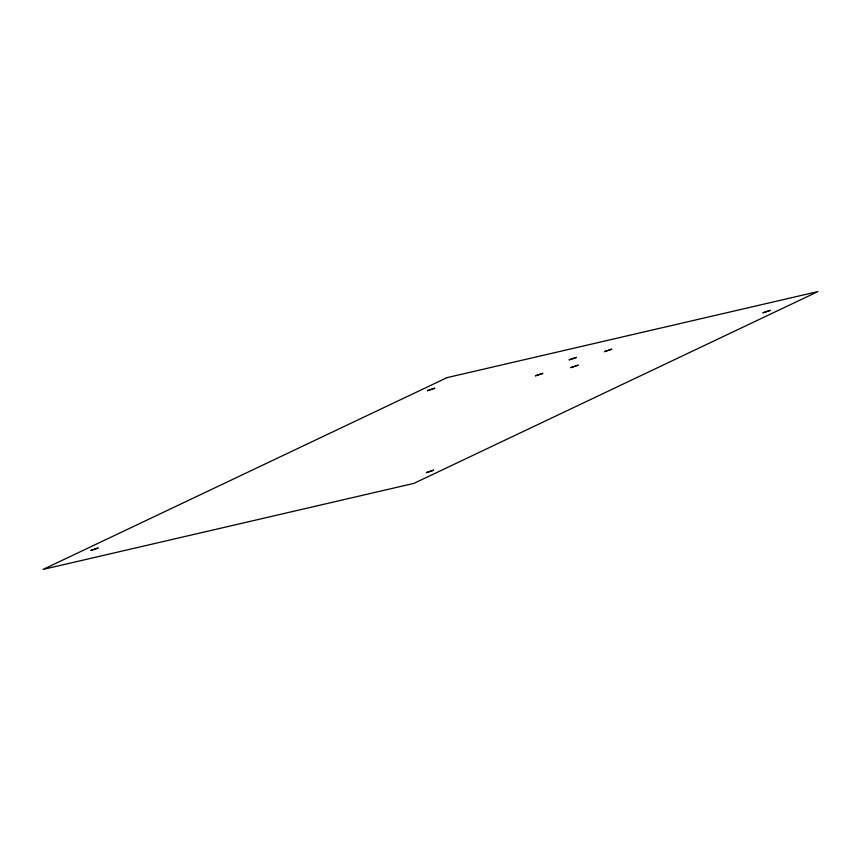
<?xml version="1.0" encoding="UTF-8"?>
<svg xmlns="http://www.w3.org/2000/svg" width="861" height="861" viewBox="0 0 861 861"><rect width="100%" height="100%" fill="white"/><g stroke="black" fill="none" stroke-linecap="round" stroke-linejoin="round"><path stroke-width="1.29" d="M90.825 550.48L98.036 548.059L90.825 550.48M427.476 390.657L434.687 388.236L427.476 390.657M426.41 472.614L433.621 470.192L426.41 472.614M535.531 375.794L542.742 373.383L535.531 375.794M569.196 359.812L576.407 357.401L569.196 359.812M570.854 367.604L578.065 365.182L570.854 367.604M604.519 351.622L611.73 349.2L604.519 351.622M763.061 312.791L770.283 310.369L763.061 312.791M447.031 377.635L43.05 569.422L413.969 483.365L817.95 291.578L447.031 377.635"/></g></svg>
